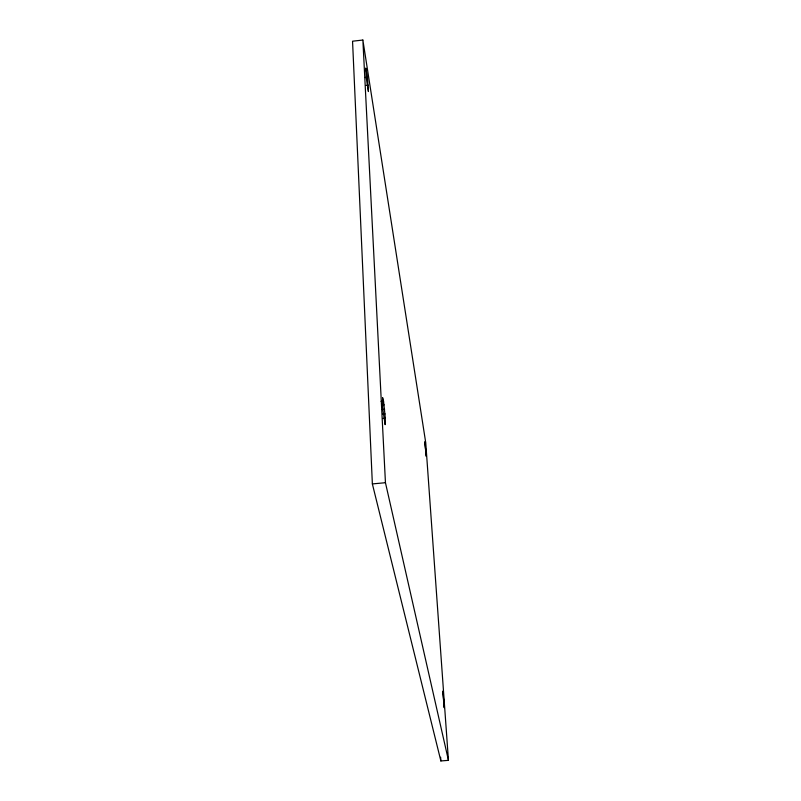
<?xml version="1.0" encoding="UTF-8"?>
<svg xmlns="http://www.w3.org/2000/svg" width="801" height="801" viewBox="0 0 801 801"><rect width="100%" height="100%" fill="white"/><g stroke="black" fill="none" stroke-linecap="round" stroke-linejoin="round"><path stroke-width="1.2" d="M362.873 40.05L352.55 41.201L372.365 483.914L440.87 760.95L448.45 760.349L425.742 442.723L362.873 40.05L385.451 482.713L448.45 760.349M365.166 77.507L367.429 77.266L368.42 91.574L366.327 78.368L365.787 68.055L367.429 77.266M365.987 85.427L368.24 85.176M381.096 401.381L383.549 401.151L385.341 418.222L385.131 424.67L382.678 408.34L382.618 397.636L383.549 401.151M381.656 405.066L384.1 404.835M382.177 409.491L384.62 409.261M382.608 414.137L385.051 413.907M382.898 418.452L385.341 418.222M372.365 483.914L385.451 482.713M440.62 757.215L440.87 760.95M444.255 706.452L444.134 707.653L442.833 691.123L444.255 706.452M426.232 456.18L424.82 441.992L426.232 456.18"/></g></svg>
